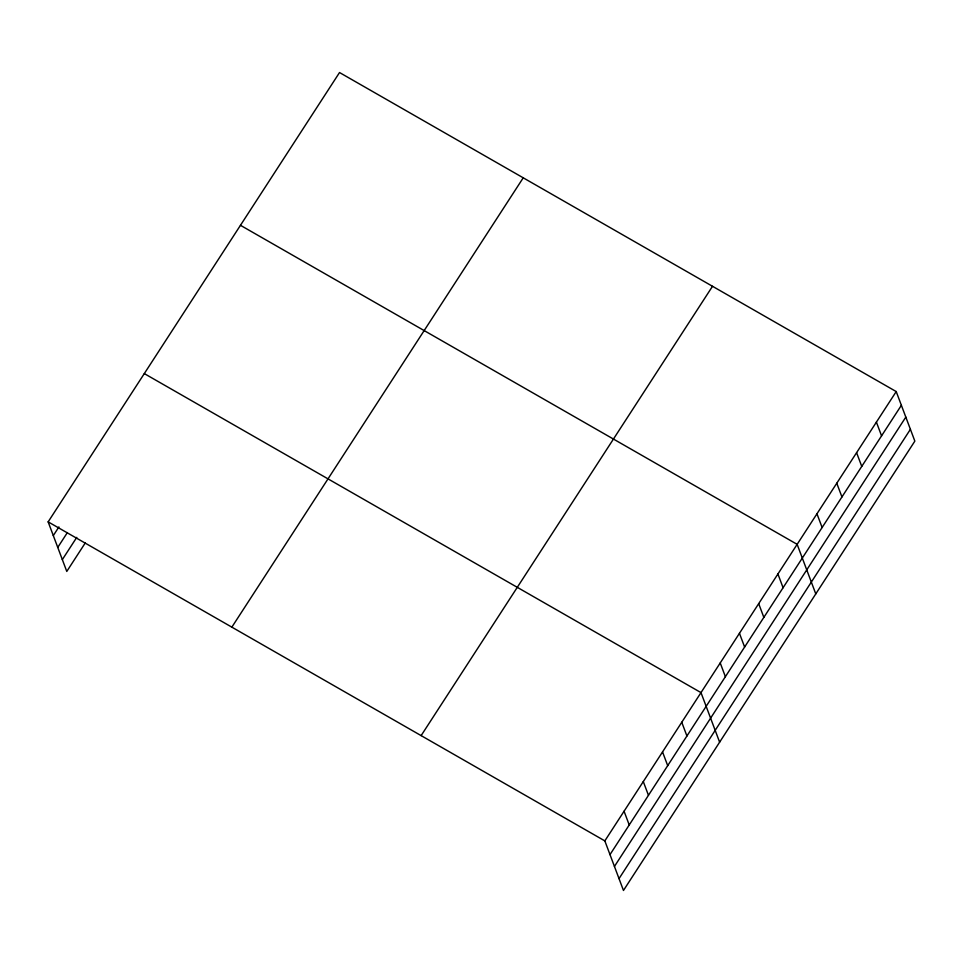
<?xml version="1.0" encoding="UTF-8"?>
<svg xmlns="http://www.w3.org/2000/svg" width="963" height="963" viewBox="0 0 963 963"><rect width="100%" height="100%" fill="white"/><g stroke="black" fill="none" stroke-linecap="round" stroke-linejoin="round"><path stroke-width="1.44" d="M48.15 521.874L339.53 72.538L896.216 391.568L914.85 441.126L623.47 890.462L604.836 840.892L48.15 521.874L66.784 571.432L85.213 543.012M53.302 535.584L58.912 526.942M57.756 547.417L67.374 532.587M62.33 559.611L76.763 537.366M231.854 627.142L523.234 177.818M421.132 735.612L712.512 286.288M604.836 840.892L896.216 391.568M610 854.614L901.38 405.291M614.442 866.447L905.822 417.111M619.028 878.629L910.408 429.305M240.461 225.306L797.147 544.336L815.781 593.906M144.306 373.596L700.992 692.614L719.626 742.184M876.402 422.119L881.566 435.842M856.589 452.67L861.753 466.393M836.775 483.233L841.939 496.944M816.961 513.785L822.125 527.507M777.923 573.996L783.075 587.719M758.688 603.645L763.84 617.367M739.452 633.305L744.616 647.028M720.228 662.965L725.38 676.676M681.768 722.274L686.92 735.997M662.532 751.922L667.696 765.645M643.296 781.583L648.46 795.306M624.072 811.243L629.224 824.954"/></g></svg>
